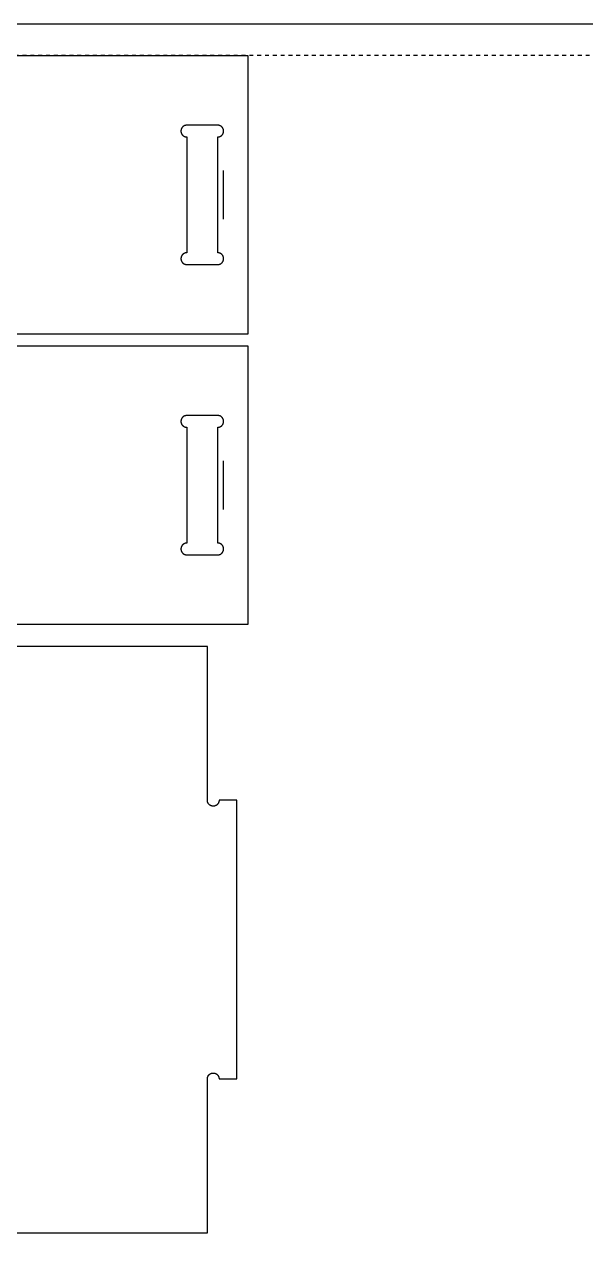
# Model space of a CAD drawing. Header units: millimetres. Extents: x -5443 to -2943, y 785 to 2035.
# Drawn here: x -4481 to -4193, y 1414 to 2035 of the extents above; entities that cross this region are included whole.
import ezdxf

# ---------------------------------------------------------------- set-up
doc = ezdxf.new("R2010")
doc.units = ezdxf.units.MM
doc.header["$MEASUREMENT"] = 0
doc.linetypes.add('Hidden', pattern=[4, 2, -2])
for name, color, linetype, true_color in [('FAB$CUTEX-D15-TE6', 3, 'Continuous', 0x00ff07), ('FAB$CUTON-D15TE6', 30, 'Continuous', 0xff6600), ('FAB$Material', 146, 'Continuous', 0x00626f), ('FAB$Material$Margins', 18, 'Hidden', 0x000000), ('FAB$POCKET-D9-TE6', 240, 'Continuous', 0xff004f)]:
    doc.layers.add(name, color=color, linetype=linetype, true_color=true_color)

msp = doc.modelspace()

# ---------------------------------------------------------------- linework, layer by layer
at = {"layer": 'FAB$CUTEX-D15-TE6'}
for points in [[(-4826.27, 2019.47), (-4366.27, 2019.47)], [(-4366.27, 2019.47), (-4366.27, 1876.97)], [(-4366.27, 1876.97), (-4826.27, 1876.97)], [(-4826.27, 1870.97), (-4366.27, 1870.97)], [(-4366.27, 1870.97), (-4366.27, 1728.47)], [(-4366.27, 1728.47), (-4826.27, 1728.47)], [(-4386.98, 1717.29), (-4843.87, 1717.29)], [(-4386.98, 1638.54), (-4386.98, 1717.29)], [(-4380.98, 1638.54), (-4380.98, 1638.44), (-4380.99, 1638.33), (-4381, 1638.23), (-4381.01, 1638.13), (-4381.02, 1638.03), (-4381.04, 1637.92), (-4381.07, 1637.82), (-4381.09, 1637.72), (-4381.12, 1637.62), (-4381.16, 1637.53), (-4381.19, 1637.43), (-4381.23, 1637.33), (-4381.28, 1637.24), (-4381.32, 1637.15), (-4381.37, 1637.06), (-4381.43, 1636.97), (-4381.48, 1636.88), (-4381.54, 1636.79), (-4381.6, 1636.71), (-4381.67, 1636.63), (-4381.73, 1636.55), (-4381.8, 1636.48), (-4381.88, 1636.4), (-4381.95, 1636.33), (-4382.03, 1636.26), (-4382.11, 1636.2), (-4382.19, 1636.13), (-4382.28, 1636.07), (-4382.36, 1636.01), (-4382.45, 1635.96), (-4382.54, 1635.91), (-4382.63, 1635.86), (-4382.73, 1635.82), (-4382.82, 1635.77), (-4382.92, 1635.74), (-4383.01, 1635.7), (-4383.11, 1635.67), (-4383.21, 1635.64), (-4383.31, 1635.62), (-4383.41, 1635.59), (-4383.52, 1635.58), (-4383.62, 1635.56), (-4383.72, 1635.55), (-4383.82, 1635.54), (-4383.93, 1635.54), (-4384.03, 1635.54), (-4384.14, 1635.54), (-4384.24, 1635.55), (-4384.34, 1635.56), (-4384.44, 1635.58), (-4384.55, 1635.59), (-4384.65, 1635.62), (-4384.75, 1635.64), (-4384.85, 1635.67), (-4384.95, 1635.7), (-4385.04, 1635.74), (-4385.14, 1635.77), (-4385.24, 1635.82), (-4385.33, 1635.86), (-4385.42, 1635.91), (-4385.51, 1635.96), (-4385.6, 1636.01), (-4385.68, 1636.07), (-4385.77, 1636.13), (-4385.85, 1636.2), (-4385.93, 1636.26), (-4386.01, 1636.33), (-4386.08, 1636.4), (-4386.16, 1636.48), (-4386.23, 1636.55), (-4386.29, 1636.63), (-4386.36, 1636.71), (-4386.42, 1636.79), (-4386.48, 1636.88), (-4386.53, 1636.97), (-4386.59, 1637.06), (-4386.64, 1637.15), (-4386.68, 1637.24), (-4386.73, 1637.33), (-4386.77, 1637.43), (-4386.8, 1637.53), (-4386.84, 1637.62), (-4386.87, 1637.72), (-4386.89, 1637.82), (-4386.92, 1637.92), (-4386.94, 1638.03), (-4386.95, 1638.13), (-4386.96, 1638.23), (-4386.97, 1638.33), (-4386.98, 1638.44), (-4386.98, 1638.54)], [(-4371.98, 1638.54), (-4380.98, 1638.54)], [(-4371.98, 1496.04), (-4371.98, 1638.54)], [(-4386.98, 1496.04), (-4386.98, 1496.14), (-4386.97, 1496.25), (-4386.96, 1496.35), (-4386.95, 1496.45), (-4386.94, 1496.56), (-4386.92, 1496.66), (-4386.89, 1496.76), (-4386.87, 1496.86), (-4386.84, 1496.96), (-4386.8, 1497.06), (-4386.77, 1497.15), (-4386.73, 1497.25), (-4386.68, 1497.34), (-4386.64, 1497.43), (-4386.59, 1497.53), (-4386.53, 1497.61), (-4386.48, 1497.7), (-4386.42, 1497.79), (-4386.36, 1497.87), (-4386.29, 1497.95), (-4386.23, 1498.03), (-4386.16, 1498.11), (-4386.08, 1498.18), (-4386.01, 1498.25), (-4385.93, 1498.32), (-4385.85, 1498.39), (-4385.77, 1498.45), (-4385.68, 1498.51), (-4385.6, 1498.57), (-4385.51, 1498.62), (-4385.42, 1498.67), (-4385.33, 1498.72), (-4385.24, 1498.77), (-4385.14, 1498.81), (-4385.04, 1498.85), (-4384.95, 1498.88), (-4384.85, 1498.91), (-4384.75, 1498.94), (-4384.65, 1498.97), (-4384.55, 1498.99), (-4384.44, 1499), (-4384.34, 1499.02), (-4384.24, 1499.03), (-4384.14, 1499.04), (-4384.03, 1499.04), (-4383.93, 1499.04), (-4383.82, 1499.04), (-4383.72, 1499.03), (-4383.62, 1499.02), (-4383.52, 1499), (-4383.41, 1498.99), (-4383.31, 1498.97), (-4383.21, 1498.94), (-4383.11, 1498.91), (-4383.01, 1498.88), (-4382.92, 1498.85), (-4382.82, 1498.81), (-4382.73, 1498.77), (-4382.63, 1498.72), (-4382.54, 1498.67), (-4382.45, 1498.62), (-4382.36, 1498.57), (-4382.28, 1498.51), (-4382.19, 1498.45), (-4382.11, 1498.39), (-4382.03, 1498.32), (-4381.95, 1498.25), (-4381.88, 1498.18), (-4381.8, 1498.11), (-4381.73, 1498.03), (-4381.67, 1497.95), (-4381.6, 1497.87), (-4381.54, 1497.79), (-4381.48, 1497.7), (-4381.43, 1497.61), (-4381.37, 1497.53), (-4381.32, 1497.43), (-4381.28, 1497.34), (-4381.23, 1497.25), (-4381.19, 1497.15), (-4381.16, 1497.06), (-4381.12, 1496.96), (-4381.09, 1496.86), (-4381.07, 1496.76), (-4381.04, 1496.66), (-4381.02, 1496.56), (-4381.01, 1496.45), (-4381, 1496.35), (-4380.99, 1496.25), (-4380.98, 1496.14), (-4380.98, 1496.04)], [(-4386.98, 1417.29), (-4386.98, 1496.04)], [(-4380.98, 1496.04), (-4371.98, 1496.04)], [(-4843.87, 1417.29), (-4386.98, 1417.29)]]:
    msp.add_lwpolyline(points, dxfattribs=at)
at = {"layer": 'FAB$CUTON-D15TE6'}
for points in [[(-4378.65, 1935.72), (-4378.65, 1960.72)], [(-4378.65, 1787.22), (-4378.65, 1812.22)]]:
    msp.add_lwpolyline(points, dxfattribs=at)
at = {"layer": 'FAB$Material'}
msp.add_lwpolyline([(-5443.48, 2035.47), (-5443.48, 785.47), (-2943.48, 785.47), (-2943.48, 2035.47)], close=True, dxfattribs=at)
at = {"layer": 'FAB$Material$Margins'}
msp.add_lwpolyline([(-5427.48, 2019.47), (-5427.48, 801.47), (-2959.48, 801.47), (-2959.48, 2019.47)], close=True, dxfattribs=at)
at = {"layer": 'FAB$POCKET-D9-TE6'}
for points in [[(-4397.49, 1983.85), (-4397.56, 1983.85), (-4397.63, 1983.84), (-4397.69, 1983.84), (-4397.76, 1983.83), (-4397.83, 1983.83), (-4397.9, 1983.82), (-4397.97, 1983.81), (-4398.04, 1983.8), (-4398.11, 1983.78), (-4398.18, 1983.77), (-4398.25, 1983.75), (-4398.32, 1983.73), (-4398.39, 1983.71), (-4398.46, 1983.69), (-4398.53, 1983.66), (-4398.6, 1983.64), (-4398.67, 1983.61), (-4398.73, 1983.58), (-4398.8, 1983.55), (-4398.87, 1983.51), (-4398.94, 1983.48), (-4399, 1983.44), (-4399.07, 1983.4), (-4399.13, 1983.36), (-4399.2, 1983.31), (-4399.26, 1983.27), (-4399.32, 1983.22), (-4399.38, 1983.18), (-4399.44, 1983.13), (-4399.5, 1983.07), (-4399.56, 1983.02), (-4399.61, 1982.97), (-4399.67, 1982.91), (-4399.72, 1982.86), (-4399.77, 1982.8), (-4399.82, 1982.74), (-4399.87, 1982.68), (-4399.92, 1982.61), (-4399.96, 1982.55), (-4400, 1982.49), (-4400.04, 1982.42), (-4400.08, 1982.36), (-4400.12, 1982.29), (-4400.16, 1982.22), (-4400.19, 1982.16), (-4400.22, 1982.09), (-4400.25, 1982.02), (-4400.28, 1981.95), (-4400.31, 1981.88), (-4400.33, 1981.81), (-4400.36, 1981.74), (-4400.38, 1981.67), (-4400.4, 1981.6), (-4400.41, 1981.53), (-4400.43, 1981.46), (-4400.44, 1981.39), (-4400.45, 1981.32), (-4400.46, 1981.25), (-4400.47, 1981.18), (-4400.48, 1981.12), (-4400.49, 1981.05), (-4400.49, 1980.98), (-4400.49, 1980.91), (-4400.49, 1980.85), (-4400.49, 1980.78), (-4400.49, 1980.71), (-4400.49, 1980.65), (-4400.48, 1980.58), (-4400.47, 1980.51), (-4400.46, 1980.44), (-4400.45, 1980.37), (-4400.44, 1980.3), (-4400.43, 1980.23), (-4400.41, 1980.16), (-4400.4, 1980.09), (-4400.38, 1980.02), (-4400.36, 1979.95), (-4400.33, 1979.88), (-4400.31, 1979.81), (-4400.28, 1979.74), (-4400.25, 1979.67), (-4400.22, 1979.6), (-4400.19, 1979.54), (-4400.16, 1979.47), (-4400.12, 1979.4), (-4400.08, 1979.34), (-4400.04, 1979.27), (-4400, 1979.2), (-4399.96, 1979.14), (-4399.92, 1979.08), (-4399.87, 1979.02), (-4399.82, 1978.96), (-4399.77, 1978.9), (-4399.72, 1978.84), (-4399.67, 1978.78), (-4399.61, 1978.73), (-4399.56, 1978.67), (-4399.5, 1978.62), (-4399.44, 1978.57), (-4399.38, 1978.52), (-4399.32, 1978.47), (-4399.26, 1978.42), (-4399.2, 1978.38), (-4399.13, 1978.34), (-4399.07, 1978.29), (-4399, 1978.25), (-4398.94, 1978.22), (-4398.87, 1978.18), (-4398.8, 1978.15), (-4398.73, 1978.12), (-4398.67, 1978.09), (-4398.6, 1978.06), (-4398.53, 1978.03), (-4398.46, 1978.01), (-4398.39, 1977.98), (-4398.32, 1977.96), (-4398.25, 1977.94), (-4398.18, 1977.93), (-4398.11, 1977.91), (-4398.04, 1977.9), (-4397.97, 1977.88), (-4397.9, 1977.87), (-4397.83, 1977.87), (-4397.76, 1977.86), (-4397.69, 1977.85), (-4397.63, 1977.85), (-4397.56, 1977.85), (-4397.49, 1977.85)], [(-4381.65, 1983.85), (-4397.49, 1983.85)], [(-4381.65, 1977.85), (-4381.59, 1977.85), (-4381.52, 1977.85), (-4381.45, 1977.85), (-4381.38, 1977.86), (-4381.32, 1977.87), (-4381.25, 1977.87), (-4381.18, 1977.88), (-4381.11, 1977.9), (-4381.04, 1977.91), (-4380.97, 1977.93), (-4380.9, 1977.94), (-4380.83, 1977.96), (-4380.76, 1977.98), (-4380.69, 1978.01), (-4380.62, 1978.03), (-4380.55, 1978.06), (-4380.48, 1978.09), (-4380.41, 1978.12), (-4380.34, 1978.15), (-4380.28, 1978.18), (-4380.21, 1978.22), (-4380.14, 1978.25), (-4380.08, 1978.29), (-4380.01, 1978.34), (-4379.95, 1978.38), (-4379.89, 1978.42), (-4379.82, 1978.47), (-4379.76, 1978.52), (-4379.7, 1978.57), (-4379.65, 1978.62), (-4379.59, 1978.67), (-4379.53, 1978.73), (-4379.48, 1978.78), (-4379.43, 1978.84), (-4379.37, 1978.9), (-4379.32, 1978.96), (-4379.28, 1979.02), (-4379.23, 1979.08), (-4379.19, 1979.14), (-4379.14, 1979.2), (-4379.1, 1979.27), (-4379.06, 1979.34), (-4379.02, 1979.4), (-4378.99, 1979.47), (-4378.95, 1979.54), (-4378.92, 1979.6), (-4378.89, 1979.67), (-4378.86, 1979.74), (-4378.84, 1979.81), (-4378.81, 1979.88), (-4378.79, 1979.95), (-4378.77, 1980.02), (-4378.75, 1980.09), (-4378.73, 1980.16), (-4378.72, 1980.23), (-4378.7, 1980.3), (-4378.69, 1980.37), (-4378.68, 1980.44), (-4378.67, 1980.51), (-4378.67, 1980.58), (-4378.66, 1980.65), (-4378.66, 1980.71), (-4378.65, 1980.78), (-4378.65, 1980.85), (-4378.65, 1980.91), (-4378.66, 1980.98), (-4378.66, 1981.05), (-4378.67, 1981.12), (-4378.67, 1981.18), (-4378.68, 1981.25), (-4378.69, 1981.32), (-4378.7, 1981.39), (-4378.72, 1981.46), (-4378.73, 1981.53), (-4378.75, 1981.6), (-4378.77, 1981.67), (-4378.79, 1981.74), (-4378.81, 1981.81), (-4378.84, 1981.88), (-4378.86, 1981.95), (-4378.89, 1982.02), (-4378.92, 1982.09), (-4378.95, 1982.16), (-4378.99, 1982.22), (-4379.02, 1982.29), (-4379.06, 1982.36), (-4379.1, 1982.42), (-4379.14, 1982.49), (-4379.19, 1982.55), (-4379.23, 1982.61), (-4379.28, 1982.68), (-4379.32, 1982.74), (-4379.37, 1982.8), (-4379.43, 1982.86), (-4379.48, 1982.91), (-4379.53, 1982.97), (-4379.59, 1983.02), (-4379.65, 1983.07), (-4379.7, 1983.13), (-4379.76, 1983.18), (-4379.82, 1983.22), (-4379.89, 1983.27), (-4379.95, 1983.31), (-4380.01, 1983.36), (-4380.08, 1983.4), (-4380.14, 1983.44), (-4380.21, 1983.48), (-4380.28, 1983.51), (-4380.34, 1983.55), (-4380.41, 1983.58), (-4380.48, 1983.61), (-4380.55, 1983.64), (-4380.62, 1983.66), (-4380.69, 1983.69), (-4380.76, 1983.71), (-4380.83, 1983.73), (-4380.9, 1983.75), (-4380.97, 1983.77), (-4381.04, 1983.78), (-4381.11, 1983.8), (-4381.18, 1983.81), (-4381.25, 1983.82), (-4381.32, 1983.83), (-4381.38, 1983.83), (-4381.45, 1983.84), (-4381.52, 1983.84), (-4381.59, 1983.85), (-4381.65, 1983.85)], [(-4397.49, 1977.85), (-4397.49, 1918.6)], [(-4381.65, 1918.6), (-4381.65, 1977.85)], [(-4397.49, 1918.6), (-4397.56, 1918.6), (-4397.63, 1918.59), (-4397.69, 1918.59), (-4397.76, 1918.58), (-4397.83, 1918.58), (-4397.9, 1918.57), (-4397.97, 1918.56), (-4398.04, 1918.55), (-4398.11, 1918.53), (-4398.18, 1918.52), (-4398.25, 1918.5), (-4398.32, 1918.48), (-4398.39, 1918.46), (-4398.46, 1918.44), (-4398.53, 1918.41), (-4398.6, 1918.39), (-4398.67, 1918.36), (-4398.73, 1918.33), (-4398.8, 1918.3), (-4398.87, 1918.26), (-4398.94, 1918.23), (-4399, 1918.19), (-4399.07, 1918.15), (-4399.13, 1918.11), (-4399.2, 1918.06), (-4399.26, 1918.02), (-4399.32, 1917.97), (-4399.38, 1917.93), (-4399.44, 1917.88), (-4399.5, 1917.82), (-4399.56, 1917.77), (-4399.61, 1917.72), (-4399.67, 1917.66), (-4399.72, 1917.61), (-4399.77, 1917.55), (-4399.82, 1917.49), (-4399.87, 1917.43), (-4399.92, 1917.36), (-4399.96, 1917.3), (-4400, 1917.24), (-4400.04, 1917.17), (-4400.08, 1917.11), (-4400.12, 1917.04), (-4400.16, 1916.97), (-4400.19, 1916.91), (-4400.22, 1916.84), (-4400.25, 1916.77), (-4400.28, 1916.7), (-4400.31, 1916.63), (-4400.33, 1916.56), (-4400.36, 1916.49), (-4400.38, 1916.42), (-4400.4, 1916.35), (-4400.41, 1916.28), (-4400.43, 1916.21), (-4400.44, 1916.14), (-4400.45, 1916.07), (-4400.46, 1916), (-4400.47, 1915.93), (-4400.48, 1915.87), (-4400.49, 1915.8), (-4400.49, 1915.73), (-4400.49, 1915.66), (-4400.49, 1915.6), (-4400.49, 1915.53), (-4400.49, 1915.46), (-4400.49, 1915.4), (-4400.48, 1915.33), (-4400.47, 1915.26), (-4400.46, 1915.19), (-4400.45, 1915.12), (-4400.44, 1915.05), (-4400.43, 1914.98), (-4400.41, 1914.91), (-4400.4, 1914.84), (-4400.38, 1914.77), (-4400.36, 1914.7), (-4400.33, 1914.63), (-4400.31, 1914.56), (-4400.28, 1914.49), (-4400.25, 1914.42), (-4400.22, 1914.35), (-4400.19, 1914.29), (-4400.16, 1914.22), (-4400.12, 1914.15), (-4400.08, 1914.09), (-4400.04, 1914.02), (-4400, 1913.95), (-4399.96, 1913.89), (-4399.92, 1913.83), (-4399.87, 1913.77), (-4399.82, 1913.71), (-4399.77, 1913.65), (-4399.72, 1913.59), (-4399.67, 1913.53), (-4399.61, 1913.48), (-4399.56, 1913.42), (-4399.5, 1913.37), (-4399.44, 1913.32), (-4399.38, 1913.27), (-4399.32, 1913.22), (-4399.26, 1913.17), (-4399.2, 1913.13), (-4399.13, 1913.09), (-4399.07, 1913.04), (-4399, 1913), (-4398.94, 1912.97), (-4398.87, 1912.93), (-4398.8, 1912.9), (-4398.73, 1912.87), (-4398.67, 1912.84), (-4398.6, 1912.81), (-4398.53, 1912.78), (-4398.46, 1912.76), (-4398.39, 1912.73), (-4398.32, 1912.71), (-4398.25, 1912.69), (-4398.18, 1912.68), (-4398.11, 1912.66), (-4398.04, 1912.65), (-4397.97, 1912.63), (-4397.9, 1912.62), (-4397.83, 1912.62), (-4397.76, 1912.61), (-4397.69, 1912.6), (-4397.63, 1912.6), (-4397.56, 1912.6), (-4397.49, 1912.6)], [(-4381.65, 1912.6), (-4381.59, 1912.6), (-4381.52, 1912.6), (-4381.45, 1912.6), (-4381.38, 1912.61), (-4381.32, 1912.62), (-4381.25, 1912.62), (-4381.18, 1912.63), (-4381.11, 1912.65), (-4381.04, 1912.66), (-4380.97, 1912.68), (-4380.9, 1912.69), (-4380.83, 1912.71), (-4380.76, 1912.73), (-4380.69, 1912.76), (-4380.62, 1912.78), (-4380.55, 1912.81), (-4380.48, 1912.84), (-4380.41, 1912.87), (-4380.34, 1912.9), (-4380.28, 1912.93), (-4380.21, 1912.97), (-4380.14, 1913), (-4380.08, 1913.04), (-4380.01, 1913.09), (-4379.95, 1913.13), (-4379.89, 1913.17), (-4379.82, 1913.22), (-4379.76, 1913.27), (-4379.7, 1913.32), (-4379.65, 1913.37), (-4379.59, 1913.42), (-4379.53, 1913.48), (-4379.48, 1913.53), (-4379.43, 1913.59), (-4379.37, 1913.65), (-4379.32, 1913.71), (-4379.28, 1913.77), (-4379.23, 1913.83), (-4379.19, 1913.89), (-4379.14, 1913.95), (-4379.1, 1914.02), (-4379.06, 1914.09), (-4379.02, 1914.15), (-4378.99, 1914.22), (-4378.95, 1914.29), (-4378.92, 1914.35), (-4378.89, 1914.42), (-4378.86, 1914.49), (-4378.84, 1914.56), (-4378.81, 1914.63), (-4378.79, 1914.7), (-4378.77, 1914.77), (-4378.75, 1914.84), (-4378.73, 1914.91), (-4378.72, 1914.98), (-4378.7, 1915.05), (-4378.69, 1915.12), (-4378.68, 1915.19), (-4378.67, 1915.26), (-4378.67, 1915.33), (-4378.66, 1915.4), (-4378.66, 1915.46), (-4378.65, 1915.53), (-4378.65, 1915.6), (-4378.65, 1915.66), (-4378.66, 1915.73), (-4378.66, 1915.8), (-4378.67, 1915.87), (-4378.67, 1915.93), (-4378.68, 1916), (-4378.69, 1916.07), (-4378.7, 1916.14), (-4378.72, 1916.21), (-4378.73, 1916.28), (-4378.75, 1916.35), (-4378.77, 1916.42), (-4378.79, 1916.49), (-4378.81, 1916.56), (-4378.84, 1916.63), (-4378.86, 1916.7), (-4378.89, 1916.77), (-4378.92, 1916.84), (-4378.95, 1916.91), (-4378.99, 1916.97), (-4379.02, 1917.04), (-4379.06, 1917.11), (-4379.1, 1917.17), (-4379.14, 1917.24), (-4379.19, 1917.3), (-4379.23, 1917.36), (-4379.28, 1917.43), (-4379.32, 1917.49), (-4379.37, 1917.55), (-4379.43, 1917.61), (-4379.48, 1917.66), (-4379.53, 1917.72), (-4379.59, 1917.77), (-4379.65, 1917.82), (-4379.7, 1917.88), (-4379.76, 1917.93), (-4379.82, 1917.97), (-4379.89, 1918.02), (-4379.95, 1918.06), (-4380.01, 1918.11), (-4380.08, 1918.15), (-4380.14, 1918.19), (-4380.21, 1918.23), (-4380.28, 1918.26), (-4380.34, 1918.3), (-4380.41, 1918.33), (-4380.48, 1918.36), (-4380.55, 1918.39), (-4380.62, 1918.41), (-4380.69, 1918.44), (-4380.76, 1918.46), (-4380.83, 1918.48), (-4380.9, 1918.5), (-4380.97, 1918.52), (-4381.04, 1918.53), (-4381.11, 1918.55), (-4381.18, 1918.56), (-4381.25, 1918.57), (-4381.32, 1918.58), (-4381.38, 1918.58), (-4381.45, 1918.59), (-4381.52, 1918.59), (-4381.59, 1918.6), (-4381.65, 1918.6)], [(-4397.49, 1912.6), (-4381.65, 1912.6)], [(-4397.49, 1835.35), (-4397.56, 1835.35), (-4397.63, 1835.34), (-4397.69, 1835.34), (-4397.76, 1835.33), (-4397.83, 1835.33), (-4397.9, 1835.32), (-4397.97, 1835.31), (-4398.04, 1835.3), (-4398.11, 1835.28), (-4398.18, 1835.27), (-4398.25, 1835.25), (-4398.32, 1835.23), (-4398.39, 1835.21), (-4398.46, 1835.19), (-4398.53, 1835.16), (-4398.6, 1835.14), (-4398.67, 1835.11), (-4398.73, 1835.08), (-4398.8, 1835.05), (-4398.87, 1835.01), (-4398.94, 1834.98), (-4399, 1834.94), (-4399.07, 1834.9), (-4399.13, 1834.86), (-4399.2, 1834.81), (-4399.26, 1834.77), (-4399.32, 1834.72), (-4399.38, 1834.68), (-4399.44, 1834.63), (-4399.5, 1834.57), (-4399.56, 1834.52), (-4399.61, 1834.47), (-4399.67, 1834.41), (-4399.72, 1834.36), (-4399.77, 1834.3), (-4399.82, 1834.24), (-4399.87, 1834.18), (-4399.92, 1834.11), (-4399.96, 1834.05), (-4400, 1833.99), (-4400.04, 1833.92), (-4400.08, 1833.86), (-4400.12, 1833.79), (-4400.16, 1833.72), (-4400.19, 1833.66), (-4400.22, 1833.59), (-4400.25, 1833.52), (-4400.28, 1833.45), (-4400.31, 1833.38), (-4400.33, 1833.31), (-4400.36, 1833.24), (-4400.38, 1833.17), (-4400.4, 1833.1), (-4400.41, 1833.03), (-4400.43, 1832.96), (-4400.44, 1832.89), (-4400.45, 1832.82), (-4400.46, 1832.75), (-4400.47, 1832.68), (-4400.48, 1832.62), (-4400.49, 1832.55), (-4400.49, 1832.48), (-4400.49, 1832.41), (-4400.49, 1832.35), (-4400.49, 1832.28), (-4400.49, 1832.21), (-4400.49, 1832.15), (-4400.48, 1832.08), (-4400.47, 1832.01), (-4400.46, 1831.94), (-4400.45, 1831.87), (-4400.44, 1831.8), (-4400.43, 1831.73), (-4400.41, 1831.66), (-4400.4, 1831.59), (-4400.38, 1831.52), (-4400.36, 1831.45), (-4400.33, 1831.38), (-4400.31, 1831.31), (-4400.28, 1831.24), (-4400.25, 1831.17), (-4400.22, 1831.1), (-4400.19, 1831.04), (-4400.16, 1830.97), (-4400.12, 1830.9), (-4400.08, 1830.84), (-4400.04, 1830.77), (-4400, 1830.7), (-4399.96, 1830.64), (-4399.92, 1830.58), (-4399.87, 1830.52), (-4399.82, 1830.46), (-4399.77, 1830.4), (-4399.72, 1830.34), (-4399.67, 1830.28), (-4399.61, 1830.23), (-4399.56, 1830.17), (-4399.5, 1830.12), (-4399.44, 1830.07), (-4399.38, 1830.02), (-4399.32, 1829.97), (-4399.26, 1829.92), (-4399.2, 1829.88), (-4399.13, 1829.84), (-4399.07, 1829.79), (-4399, 1829.75), (-4398.94, 1829.72), (-4398.87, 1829.68), (-4398.8, 1829.65), (-4398.73, 1829.62), (-4398.67, 1829.59), (-4398.6, 1829.56), (-4398.53, 1829.53), (-4398.46, 1829.51), (-4398.39, 1829.48), (-4398.32, 1829.46), (-4398.25, 1829.44), (-4398.18, 1829.43), (-4398.11, 1829.41), (-4398.04, 1829.4), (-4397.97, 1829.38), (-4397.9, 1829.37), (-4397.83, 1829.37), (-4397.76, 1829.36), (-4397.69, 1829.35), (-4397.63, 1829.35), (-4397.56, 1829.35), (-4397.49, 1829.35)], [(-4381.65, 1835.35), (-4397.49, 1835.35)], [(-4381.65, 1829.35), (-4381.59, 1829.35), (-4381.52, 1829.35), (-4381.45, 1829.35), (-4381.38, 1829.36), (-4381.32, 1829.37), (-4381.25, 1829.37), (-4381.18, 1829.38), (-4381.11, 1829.4), (-4381.04, 1829.41), (-4380.97, 1829.43), (-4380.9, 1829.44), (-4380.83, 1829.46), (-4380.76, 1829.48), (-4380.69, 1829.51), (-4380.62, 1829.53), (-4380.55, 1829.56), (-4380.48, 1829.59), (-4380.41, 1829.62), (-4380.34, 1829.65), (-4380.28, 1829.68), (-4380.21, 1829.72), (-4380.14, 1829.75), (-4380.08, 1829.79), (-4380.01, 1829.84), (-4379.95, 1829.88), (-4379.89, 1829.92), (-4379.82, 1829.97), (-4379.76, 1830.02), (-4379.7, 1830.07), (-4379.65, 1830.12), (-4379.59, 1830.17), (-4379.53, 1830.23), (-4379.48, 1830.28), (-4379.43, 1830.34), (-4379.37, 1830.4), (-4379.32, 1830.46), (-4379.28, 1830.52), (-4379.23, 1830.58), (-4379.19, 1830.64), (-4379.14, 1830.7), (-4379.1, 1830.77), (-4379.06, 1830.84), (-4379.02, 1830.9), (-4378.99, 1830.97), (-4378.95, 1831.04), (-4378.92, 1831.1), (-4378.89, 1831.17), (-4378.86, 1831.24), (-4378.84, 1831.31), (-4378.81, 1831.38), (-4378.79, 1831.45), (-4378.77, 1831.52), (-4378.75, 1831.59), (-4378.73, 1831.66), (-4378.72, 1831.73), (-4378.7, 1831.8), (-4378.69, 1831.87), (-4378.68, 1831.94), (-4378.67, 1832.01), (-4378.67, 1832.08), (-4378.66, 1832.15), (-4378.66, 1832.21), (-4378.65, 1832.28), (-4378.65, 1832.35), (-4378.65, 1832.41), (-4378.66, 1832.48), (-4378.66, 1832.55), (-4378.67, 1832.62), (-4378.67, 1832.68), (-4378.68, 1832.75), (-4378.69, 1832.82), (-4378.7, 1832.89), (-4378.72, 1832.96), (-4378.73, 1833.03), (-4378.75, 1833.1), (-4378.77, 1833.17), (-4378.79, 1833.24), (-4378.81, 1833.31), (-4378.84, 1833.38), (-4378.86, 1833.45), (-4378.89, 1833.52), (-4378.92, 1833.59), (-4378.95, 1833.66), (-4378.99, 1833.72), (-4379.02, 1833.79), (-4379.06, 1833.86), (-4379.1, 1833.92), (-4379.14, 1833.99), (-4379.19, 1834.05), (-4379.23, 1834.11), (-4379.28, 1834.18), (-4379.32, 1834.24), (-4379.37, 1834.3), (-4379.43, 1834.36), (-4379.48, 1834.41), (-4379.53, 1834.47), (-4379.59, 1834.52), (-4379.65, 1834.57), (-4379.7, 1834.63), (-4379.76, 1834.68), (-4379.82, 1834.72), (-4379.89, 1834.77), (-4379.95, 1834.81), (-4380.01, 1834.86), (-4380.08, 1834.9), (-4380.14, 1834.94), (-4380.21, 1834.98), (-4380.28, 1835.01), (-4380.34, 1835.05), (-4380.41, 1835.08), (-4380.48, 1835.11), (-4380.55, 1835.14), (-4380.62, 1835.16), (-4380.69, 1835.19), (-4380.76, 1835.21), (-4380.83, 1835.23), (-4380.9, 1835.25), (-4380.97, 1835.27), (-4381.04, 1835.28), (-4381.11, 1835.3), (-4381.18, 1835.31), (-4381.25, 1835.32), (-4381.32, 1835.33), (-4381.38, 1835.33), (-4381.45, 1835.34), (-4381.52, 1835.34), (-4381.59, 1835.35), (-4381.65, 1835.35)], [(-4397.49, 1829.35), (-4397.49, 1770.1)], [(-4381.65, 1770.1), (-4381.65, 1829.35)], [(-4397.49, 1770.1), (-4397.56, 1770.1), (-4397.63, 1770.09), (-4397.69, 1770.09), (-4397.76, 1770.08), (-4397.83, 1770.08), (-4397.9, 1770.07), (-4397.97, 1770.06), (-4398.04, 1770.05), (-4398.11, 1770.03), (-4398.18, 1770.02), (-4398.25, 1770), (-4398.32, 1769.98), (-4398.39, 1769.96), (-4398.46, 1769.94), (-4398.53, 1769.91), (-4398.6, 1769.89), (-4398.67, 1769.86), (-4398.73, 1769.83), (-4398.8, 1769.8), (-4398.87, 1769.76), (-4398.94, 1769.73), (-4399, 1769.69), (-4399.07, 1769.65), (-4399.13, 1769.61), (-4399.2, 1769.56), (-4399.26, 1769.52), (-4399.32, 1769.47), (-4399.38, 1769.43), (-4399.44, 1769.38), (-4399.5, 1769.32), (-4399.56, 1769.27), (-4399.61, 1769.22), (-4399.67, 1769.16), (-4399.72, 1769.11), (-4399.77, 1769.05), (-4399.82, 1768.99), (-4399.87, 1768.93), (-4399.92, 1768.86), (-4399.96, 1768.8), (-4400, 1768.74), (-4400.04, 1768.67), (-4400.08, 1768.61), (-4400.12, 1768.54), (-4400.16, 1768.47), (-4400.19, 1768.41), (-4400.22, 1768.34), (-4400.25, 1768.27), (-4400.28, 1768.2), (-4400.31, 1768.13), (-4400.33, 1768.06), (-4400.36, 1767.99), (-4400.38, 1767.92), (-4400.4, 1767.85), (-4400.41, 1767.78), (-4400.43, 1767.71), (-4400.44, 1767.64), (-4400.45, 1767.57), (-4400.46, 1767.5), (-4400.47, 1767.43), (-4400.48, 1767.37), (-4400.49, 1767.3), (-4400.49, 1767.23), (-4400.49, 1767.16), (-4400.49, 1767.1), (-4400.49, 1767.03), (-4400.49, 1766.96), (-4400.49, 1766.9), (-4400.48, 1766.83), (-4400.47, 1766.76), (-4400.46, 1766.69), (-4400.45, 1766.62), (-4400.44, 1766.55), (-4400.43, 1766.48), (-4400.41, 1766.41), (-4400.4, 1766.34), (-4400.38, 1766.27), (-4400.36, 1766.2), (-4400.33, 1766.13), (-4400.31, 1766.06), (-4400.28, 1765.99), (-4400.25, 1765.92), (-4400.22, 1765.85), (-4400.19, 1765.79), (-4400.16, 1765.72), (-4400.12, 1765.65), (-4400.08, 1765.59), (-4400.04, 1765.52), (-4400, 1765.45), (-4399.96, 1765.39), (-4399.92, 1765.33), (-4399.87, 1765.27), (-4399.82, 1765.21), (-4399.77, 1765.15), (-4399.72, 1765.09), (-4399.67, 1765.03), (-4399.61, 1764.98), (-4399.56, 1764.92), (-4399.5, 1764.87), (-4399.44, 1764.82), (-4399.38, 1764.77), (-4399.32, 1764.72), (-4399.26, 1764.67), (-4399.2, 1764.63), (-4399.13, 1764.59), (-4399.07, 1764.54), (-4399, 1764.5), (-4398.94, 1764.47), (-4398.87, 1764.43), (-4398.8, 1764.4), (-4398.73, 1764.37), (-4398.67, 1764.34), (-4398.6, 1764.31), (-4398.53, 1764.28), (-4398.46, 1764.26), (-4398.39, 1764.23), (-4398.32, 1764.21), (-4398.25, 1764.19), (-4398.18, 1764.18), (-4398.11, 1764.16), (-4398.04, 1764.15), (-4397.97, 1764.13), (-4397.9, 1764.12), (-4397.83, 1764.12), (-4397.76, 1764.11), (-4397.69, 1764.1), (-4397.63, 1764.1), (-4397.56, 1764.1), (-4397.49, 1764.1)], [(-4381.65, 1764.1), (-4381.59, 1764.1), (-4381.52, 1764.1), (-4381.45, 1764.1), (-4381.38, 1764.11), (-4381.32, 1764.12), (-4381.25, 1764.12), (-4381.18, 1764.13), (-4381.11, 1764.15), (-4381.04, 1764.16), (-4380.97, 1764.18), (-4380.9, 1764.19), (-4380.83, 1764.21), (-4380.76, 1764.23), (-4380.69, 1764.26), (-4380.62, 1764.28), (-4380.55, 1764.31), (-4380.48, 1764.34), (-4380.41, 1764.37), (-4380.34, 1764.4), (-4380.28, 1764.43), (-4380.21, 1764.47), (-4380.14, 1764.5), (-4380.08, 1764.54), (-4380.01, 1764.59), (-4379.95, 1764.63), (-4379.89, 1764.67), (-4379.82, 1764.72), (-4379.76, 1764.77), (-4379.7, 1764.82), (-4379.65, 1764.87), (-4379.59, 1764.92), (-4379.53, 1764.98), (-4379.48, 1765.03), (-4379.43, 1765.09), (-4379.37, 1765.15), (-4379.32, 1765.21), (-4379.28, 1765.27), (-4379.23, 1765.33), (-4379.19, 1765.39), (-4379.14, 1765.45), (-4379.1, 1765.52), (-4379.06, 1765.59), (-4379.02, 1765.65), (-4378.99, 1765.72), (-4378.95, 1765.79), (-4378.92, 1765.85), (-4378.89, 1765.92), (-4378.86, 1765.99), (-4378.84, 1766.06), (-4378.81, 1766.13), (-4378.79, 1766.2), (-4378.77, 1766.27), (-4378.75, 1766.34), (-4378.73, 1766.41), (-4378.72, 1766.48), (-4378.7, 1766.55), (-4378.69, 1766.62), (-4378.68, 1766.69), (-4378.67, 1766.76), (-4378.67, 1766.83), (-4378.66, 1766.9), (-4378.66, 1766.96), (-4378.65, 1767.03), (-4378.65, 1767.1), (-4378.65, 1767.16), (-4378.66, 1767.23), (-4378.66, 1767.3), (-4378.67, 1767.37), (-4378.67, 1767.43), (-4378.68, 1767.5), (-4378.69, 1767.57), (-4378.7, 1767.64), (-4378.72, 1767.71), (-4378.73, 1767.78), (-4378.75, 1767.85), (-4378.77, 1767.92), (-4378.79, 1767.99), (-4378.81, 1768.06), (-4378.84, 1768.13), (-4378.86, 1768.2), (-4378.89, 1768.27), (-4378.92, 1768.34), (-4378.95, 1768.41), (-4378.99, 1768.47), (-4379.02, 1768.54), (-4379.06, 1768.61), (-4379.1, 1768.67), (-4379.14, 1768.74), (-4379.19, 1768.8), (-4379.23, 1768.86), (-4379.28, 1768.93), (-4379.32, 1768.99), (-4379.37, 1769.05), (-4379.43, 1769.11), (-4379.48, 1769.16), (-4379.53, 1769.22), (-4379.59, 1769.27), (-4379.65, 1769.32), (-4379.7, 1769.38), (-4379.76, 1769.43), (-4379.82, 1769.47), (-4379.89, 1769.52), (-4379.95, 1769.56), (-4380.01, 1769.61), (-4380.08, 1769.65), (-4380.14, 1769.69), (-4380.21, 1769.73), (-4380.28, 1769.76), (-4380.34, 1769.8), (-4380.41, 1769.83), (-4380.48, 1769.86), (-4380.55, 1769.89), (-4380.62, 1769.91), (-4380.69, 1769.94), (-4380.76, 1769.96), (-4380.83, 1769.98), (-4380.9, 1770), (-4380.97, 1770.02), (-4381.04, 1770.03), (-4381.11, 1770.05), (-4381.18, 1770.06), (-4381.25, 1770.07), (-4381.32, 1770.08), (-4381.38, 1770.08), (-4381.45, 1770.09), (-4381.52, 1770.09), (-4381.59, 1770.1), (-4381.65, 1770.1)], [(-4397.49, 1764.1), (-4381.65, 1764.1)]]:
    msp.add_lwpolyline(points, dxfattribs=at)

doc.saveas('drawing.dxf')
